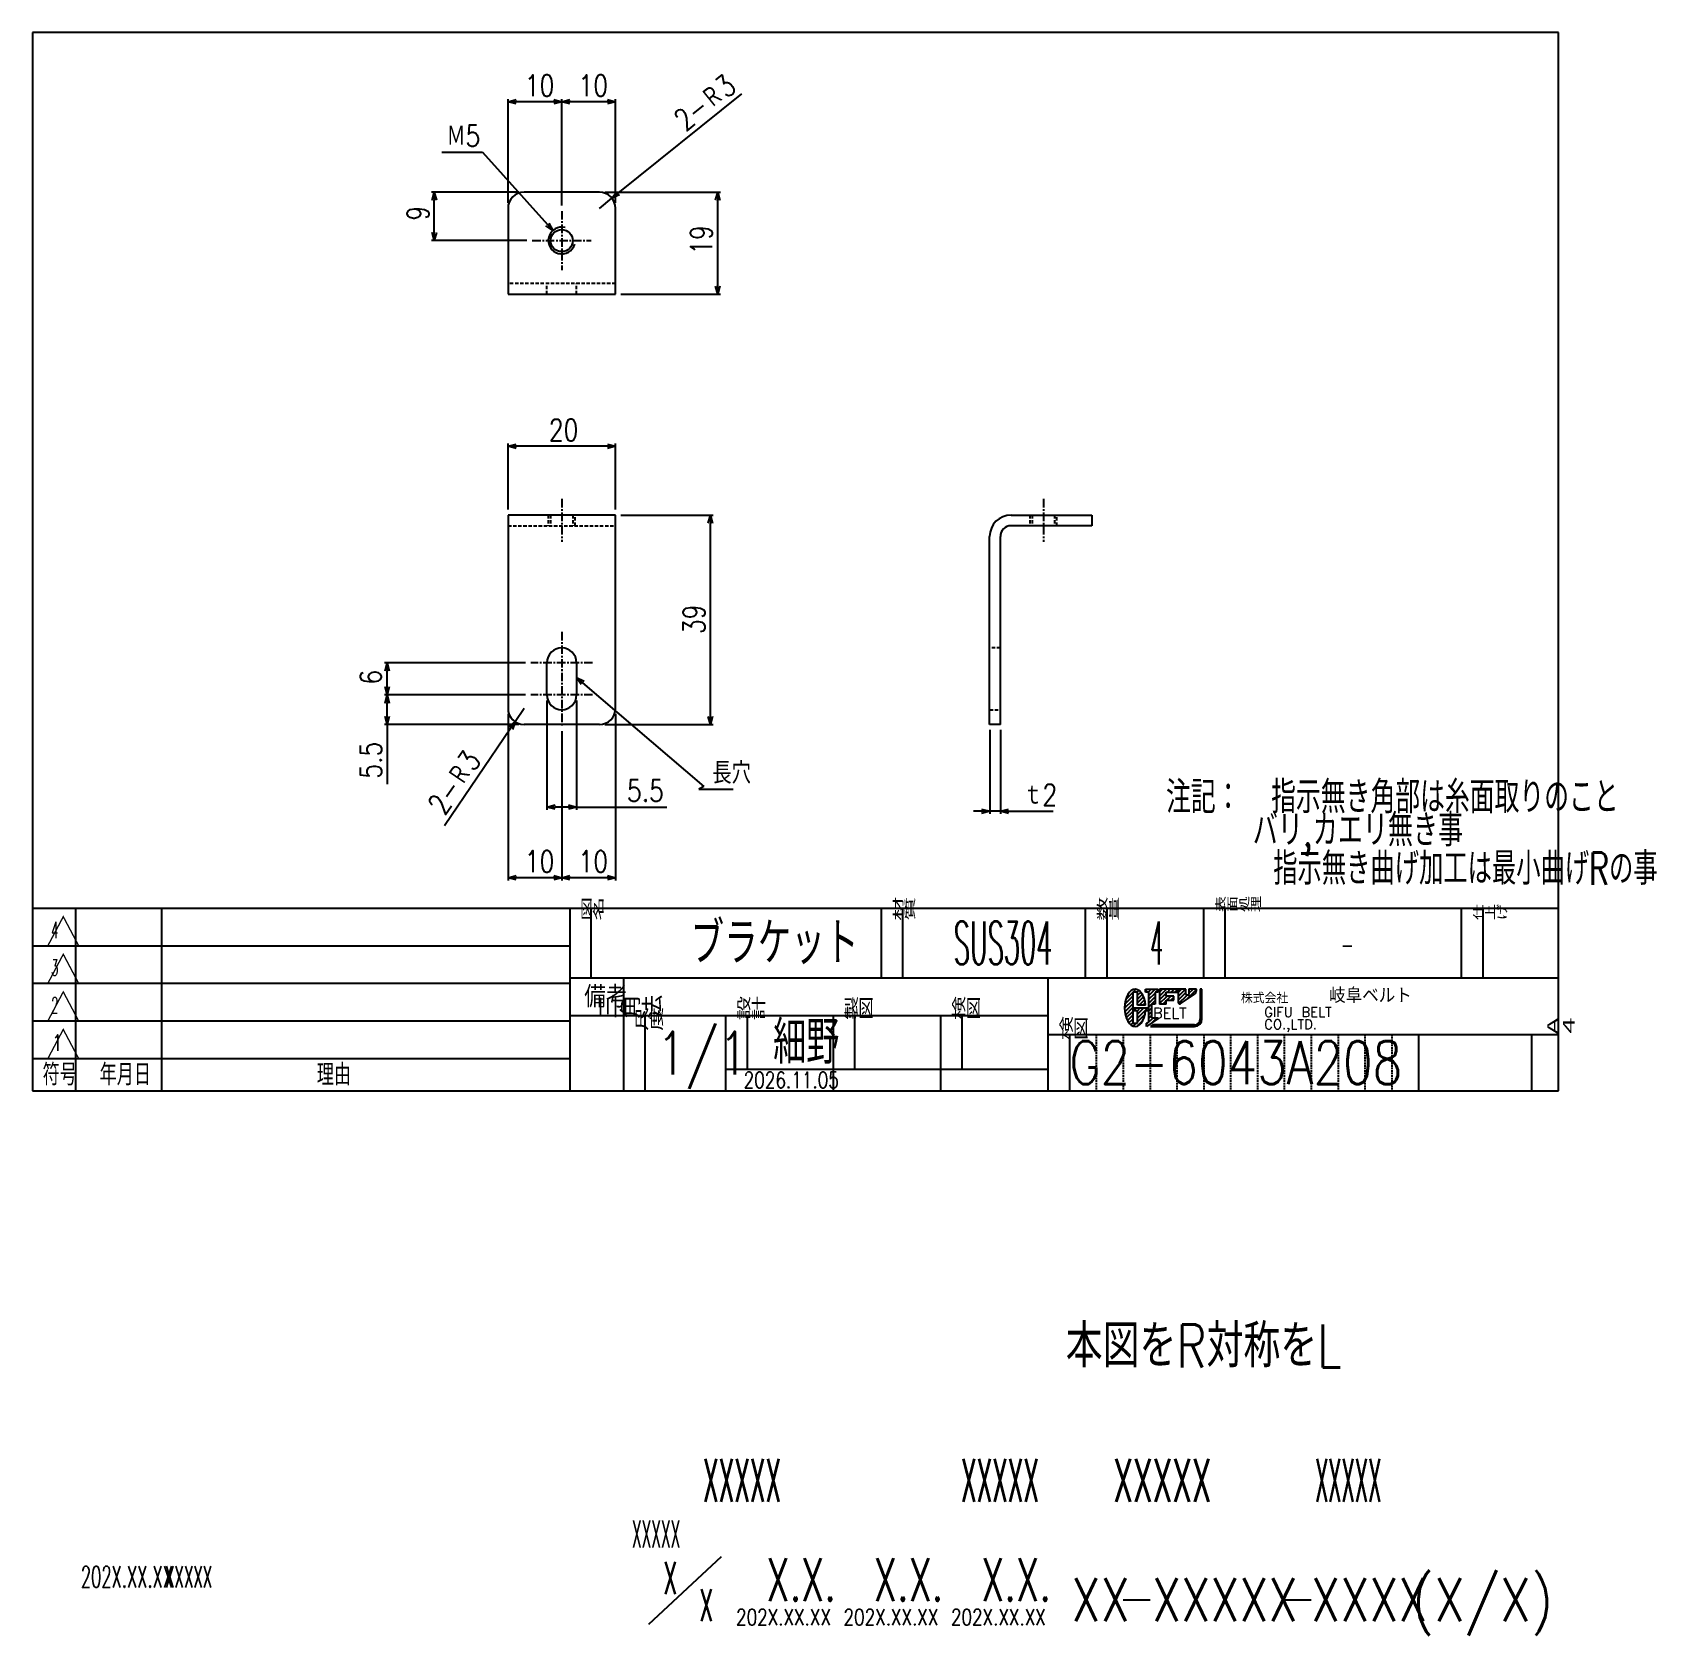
# Model space of a CAD drawing. Extents: x -89 to 214, y -170 to 129.
import ezdxf

# ---------------------------------------------------------------- set-up
doc = ezdxf.new("R2010")
doc.units = 0
doc.header["$LTSCALE"] = 0.04989
for name, pattern in [('CENTER', [50.8, 31.75, -6.35, 6.35, -6.35]), ('DASHED', [19.05, 12.7, -6.35]), ('HIDDEN', [9.525, 6.35, -3.175])]:
    doc.linetypes.add(name, pattern=pattern)
doc.layers.get('0').update_dxf_attribs({"linetype": 'CONTINUOUS'})
doc.layers.get('DEFPOINTS').update_dxf_attribs({"linetype": 'CONTINUOUS'})
doc.layers.add('NOLAYERNAME_001', color=7, linetype='CONTINUOUS')
doc.styles.add('_STANDARD', font='txt', dxfattribs={"bigfont": '@extfont2'})
doc.styles.get("Standard").update_dxf_attribs({"font": 'txt', "bigfont": 'extfont2'})
doc.dimstyles.get("Standard").update_dxf_attribs({"dimtxt": 2.5, "dimasz": 2.5, "dimexe": 1.25, "dimexo": 0.625, "dimtad": 1, "dimcen": 2.5, "dimazin": 3, "dimtfac": 1, "dimtmove": 0, "dimatfit": 3})

# ---------------------------------------------------------------- blocks, each defined once
blk = doc.blocks.new('_OPEN30')
at = {"color": 0, "linetype": 'BYBLOCK'}
for p, q in [((-1, 0.267949), (0, 0)), ((0, 0), (-1, -0.267949)), ((0, 0), (-1, 0))]:
    blk.add_line(p, q, dxfattribs=at)
blk = doc.blocks.new('*D8')
at = {"layer": 'DEFPOINTS', "color": 0}
for p in [(0, 51.79), (0, 39), (20, 39)]:
    blk.add_point(p, dxfattribs=at)
at = {"layer": 'NOLAYERNAME_001', "color": 0, "linetype": 'CONTINUOUS'}
for p, q in [((0, 40), (0, 52.29)), ((18.5, 51.79), (1.5, 51.79)), ((20, 40), (20, 52.29))]:
    blk.add_line(p, q, dxfattribs=at)
at = {"layer": 'NOLAYERNAME_001', "color": 0, "xscale": 1.5, "yscale": 1.5, "zscale": 1.5, "rotation": 180}
blk.add_blockref('_OPEN30', (0, 51.79), dxfattribs=at)
at = {"layer": 'NOLAYERNAME_001', "color": 0, "xscale": 1.5, "yscale": 1.5, "zscale": 1.5}
blk.add_blockref('_OPEN30', (20, 51.79), dxfattribs=at)
at = {"layer": 'NOLAYERNAME_001', "color": 104, "linetype": 'CONTINUOUS', "width": 0.8}
blk.add_text('20', height=4, dxfattribs=at).set_placement((7.6, 52.83))
blk = doc.blocks.new('*D10')
at = {"layer": 'DEFPOINTS', "color": 0}
for p in [(1.32, 0.52), (3, 3)]:
    blk.add_point(p, dxfattribs=at)
at = {"layer": 'NOLAYERNAME_001', "color": 0, "linetype": 'CONTINUOUS'}
for p, q in [((3, 3), (1.32, 0.52)), ((0.48, -0.73), (-11.81, -18.89))]:
    blk.add_line(p, q, dxfattribs=at)
at = {"layer": 'NOLAYERNAME_001', "color": 0, "xscale": 1.5, "yscale": 1.5, "zscale": 1.5, "rotation": 55.92600634645407}
blk.add_blockref('_OPEN30', (1.32, 0.52), dxfattribs=at)
at = {"layer": 'NOLAYERNAME_001', "color": 104, "linetype": 'CONTINUOUS', "width": 0.8}
blk.add_text('2-Ｒ3', height=4, rotation=55.926, dxfattribs=at).set_placement((-11.85, -17.09))
blk = doc.blocks.new('*D11')
at = {"layer": 'DEFPOINTS', "color": 0}
for p in [(7.25, 5.5), (12.75, 5.5), (7.25, -15.37)]:
    blk.add_point(p, dxfattribs=at)
at = {"layer": 'NOLAYERNAME_001', "color": 0, "linetype": 'CONTINUOUS'}
for p, q in [((7.25, 4.5), (7.25, -15.87)), ((12.75, 4.5), (12.75, -15.87)), ((11.25, -15.37), (8.75, -15.37)), ((12.75, -15.37), (29.57, -15.37))]:
    blk.add_line(p, q, dxfattribs=at)
at = {"layer": 'NOLAYERNAME_001', "color": 0, "xscale": 1.5, "yscale": 1.5, "zscale": 1.5, "rotation": 180}
blk.add_blockref('_OPEN30', (7.25, -15.37), dxfattribs=at)
at = {"layer": 'NOLAYERNAME_001', "color": 0, "xscale": 1.5, "yscale": 1.5, "zscale": 1.5}
blk.add_blockref('_OPEN30', (12.75, -15.37), dxfattribs=at)
at = {"layer": 'NOLAYERNAME_001', "color": 104, "linetype": 'CONTINUOUS', "width": 0.8}
blk.add_text('5.5', height=4, dxfattribs=at).set_placement((22.14, -14.32))
blk = doc.blocks.new('*D12')
at = {"layer": 'DEFPOINTS', "color": 0}
for p in [(0, 3), (10, -0.25), (0, -28.52)]:
    blk.add_point(p, dxfattribs=at)
at = {"layer": 'NOLAYERNAME_001', "color": 0, "linetype": 'CONTINUOUS'}
for p, q in [((0, 2), (0, -29.02)), ((10, -1.25), (10, -29.02)), ((8.5, -28.52), (1.5, -28.52))]:
    blk.add_line(p, q, dxfattribs=at)
at = {"layer": 'NOLAYERNAME_001', "color": 0, "xscale": 1.5, "yscale": 1.5, "zscale": 1.5, "rotation": 180}
blk.add_blockref('_OPEN30', (0, -28.52), dxfattribs=at)
at = {"layer": 'NOLAYERNAME_001', "color": 0, "xscale": 1.5, "yscale": 1.5, "zscale": 1.5}
blk.add_blockref('_OPEN30', (10, -28.52), dxfattribs=at)
at = {"layer": 'NOLAYERNAME_001', "color": 104, "linetype": 'CONTINUOUS', "width": 0.8}
blk.add_text('10', height=4, dxfattribs=at).set_placement((3.13, -27.48))
blk = doc.blocks.new('*D13')
at = {"layer": 'DEFPOINTS', "color": 0}
for p in [(20, 3), (10, -0.25), (10, -28.52)]:
    blk.add_point(p, dxfattribs=at)
at = {"layer": 'NOLAYERNAME_001', "color": 0, "linetype": 'CONTINUOUS'}
for p, q in [((20, 2), (20, -29.02)), ((10, -1.25), (10, -29.02)), ((18.5, -28.52), (11.5, -28.52))]:
    blk.add_line(p, q, dxfattribs=at)
at = {"layer": 'NOLAYERNAME_001', "color": 0, "xscale": 1.5, "yscale": 1.5, "zscale": 1.5, "rotation": 180}
blk.add_blockref('_OPEN30', (10, -28.52), dxfattribs=at)
at = {"layer": 'NOLAYERNAME_001', "color": 0, "xscale": 1.5, "yscale": 1.5, "zscale": 1.5}
blk.add_blockref('_OPEN30', (20, -28.52), dxfattribs=at)
at = {"layer": 'NOLAYERNAME_001', "color": 104, "linetype": 'CONTINUOUS', "width": 0.8}
blk.add_text('10', height=4, dxfattribs=at).set_placement((13.13, -27.48))
blk = doc.blocks.new('*D14')
at = {"layer": 'DEFPOINTS', "color": 0}
for p in [(-22.49, 5.5), (4.25, 5.5), (3, 0)]:
    blk.add_point(p, dxfattribs=at)
at = {"layer": 'NOLAYERNAME_001', "color": 0, "linetype": 'CONTINUOUS'}
for p, q in [((3.25, 5.5), (-22.99, 5.5)), ((-22.49, 1.5), (-22.49, 4)), ((2, 0), (-22.99, 0)), ((-22.49, 0), (-22.49, -11.1))]:
    blk.add_line(p, q, dxfattribs=at)
at = {"layer": 'NOLAYERNAME_001', "color": 0, "xscale": 1.5, "yscale": 1.5, "zscale": 1.5}
for p, rotation in [((-22.49, 5.5), 90), ((-22.49, 0), 270)]:
    blk.add_blockref('_OPEN30', p, dxfattribs=dict(at, rotation=rotation))
at = {"layer": 'NOLAYERNAME_001', "color": 104, "linetype": 'CONTINUOUS', "width": 0.8}
blk.add_text('5.5', height=4, rotation=90, dxfattribs=at).set_placement((-23.54, -10.07))
blk = doc.blocks.new('*D15')
at = {"layer": 'DEFPOINTS', "color": 0}
for p in [(-22.49, 11.5), (4.25, 11.5), (4.25, 5.5)]:
    blk.add_point(p, dxfattribs=at)
at = {"layer": 'NOLAYERNAME_001', "color": 0, "linetype": 'CONTINUOUS'}
for p, q in [((3.25, 11.5), (-22.99, 11.5)), ((-22.49, 7), (-22.49, 10)), ((3.25, 5.5), (-22.99, 5.5))]:
    blk.add_line(p, q, dxfattribs=at)
at = {"layer": 'NOLAYERNAME_001', "color": 0, "xscale": 1.5, "yscale": 1.5, "zscale": 1.5}
for p, rotation in [((-22.49, 11.5), 90), ((-22.49, 5.5), 270)]:
    blk.add_blockref('_OPEN30', p, dxfattribs=dict(at, rotation=rotation))
at = {"layer": 'NOLAYERNAME_001', "color": 104, "linetype": 'CONTINUOUS', "width": 0.8}
blk.add_text('6', height=4, rotation=90, dxfattribs=at).set_placement((-23.54, 7.43))
blk = doc.blocks.new('*D16')
at = {"layer": 'DEFPOINTS', "color": 0}
for p in [(20, 39), (37.66, 39), (17, 0)]:
    blk.add_point(p, dxfattribs=at)
at = {"layer": 'NOLAYERNAME_001', "color": 0, "linetype": 'CONTINUOUS'}
for p, q in [((21, 39), (38.16, 39)), ((37.66, 1.5), (37.66, 37.5)), ((18, 0), (38.16, 0))]:
    blk.add_line(p, q, dxfattribs=at)
at = {"layer": 'NOLAYERNAME_001', "color": 0, "xscale": 1.5, "yscale": 1.5, "zscale": 1.5}
for p, rotation in [((37.66, 39), 90), ((37.66, 0), 270)]:
    blk.add_blockref('_OPEN30', p, dxfattribs=dict(at, rotation=rotation))
at = {"layer": 'NOLAYERNAME_001', "color": 104, "linetype": 'CONTINUOUS', "width": 0.8}
blk.add_text('39', height=4, rotation=90, dxfattribs=at).set_placement((36.62, 16.83))
blk = doc.blocks.new('*X24')
at = {"layer": 'NOLAYERNAME_001', "color": 1, "linetype": 'CONTINUOUS'}
for p, q in [((13.89, 7.79), (36.47, -11.51)), ((36.47, -11.51), (35.53, -12.01)), ((35.53, -12.01), (41.89, -12.01))]:
    blk.add_line(p, q, dxfattribs=at)
at = {"layer": 'NOLAYERNAME_001', "color": 1, "linetype": 'CONTINUOUS', "xscale": 1.5, "yscale": 1.5, "zscale": 1.5, "rotation": 139.4867011373373}
blk.add_blockref('_OPEN30', (12.75, 8.76), dxfattribs=at)
blk = doc.blocks.new('JZB_0003')
at = {"layer": 'NOLAYERNAME_001', "color": 1, "linetype": 'CENTER'}
blk.add_line((2.5, 8), (2.5, 0), dxfattribs=at)
at = {"layer": 'NOLAYERNAME_001', "color": 8, "linetype": 'DASHED'}
for p, q in [((0, 5), (0, 3)), ((0.435, 5), (0.435, 3)), ((4.565, 5), (4.565, 3)), ((5, 3), (5, 5))]:
    blk.add_line(p, q, dxfattribs=at)
blk = doc.blocks.new('JZB_0004')
at = {"layer": 'NOLAYERNAME_001', "color": 1, "linetype": 'CENTER'}
for p, q in [((5.75, 17.5), (5.75, 0)), ((11.5, 11.75), (0, 11.75)), ((11.5, 5.75), (0, 5.75))]:
    blk.add_line(p, q, dxfattribs=at)
at = {"layer": 'NOLAYERNAME_001', "color": 8, "linetype": 'CONTINUOUS'}
for p, q in [((3, 5.75), (3, 11.75)), ((8.5, 11.75), (8.5, 5.75))]:
    blk.add_line(p, q, dxfattribs=at)
for centre, start, end in [((5.75, 11.75), 0, 180), ((5.75, 5.75), 180, 0)]:
    blk.add_arc(centre, 2.75, start, end, dxfattribs=at)
blk = doc.blocks.new('*D17')
at = {"layer": 'DEFPOINTS', "color": 0}
for p in [(0, 115.93), (0, 96.09), (10, 95.59)]:
    blk.add_point(p, dxfattribs=at)
at = {"layer": 'NOLAYERNAME_001', "color": 0, "linetype": 'CONTINUOUS'}
for p, q in [((0, 97.09), (0, 116.43)), ((8.5, 115.93), (1.5, 115.93)), ((10, 96.59), (10, 116.43))]:
    blk.add_line(p, q, dxfattribs=at)
at = {"layer": 'NOLAYERNAME_001', "color": 0, "xscale": 1.5, "yscale": 1.5, "zscale": 1.5, "rotation": 180}
blk.add_blockref('_OPEN30', (0, 115.93), dxfattribs=at)
at = {"layer": 'NOLAYERNAME_001', "color": 0, "xscale": 1.5, "yscale": 1.5, "zscale": 1.5}
blk.add_blockref('_OPEN30', (10, 115.93), dxfattribs=at)
at = {"layer": 'NOLAYERNAME_001', "color": 104, "linetype": 'CONTINUOUS', "width": 0.8}
blk.add_text('10', height=4, dxfattribs=at).set_placement((3.13, 116.97))
blk = doc.blocks.new('*D18')
at = {"layer": 'DEFPOINTS', "color": 0}
for p in [(10, 115.93), (10, 95.59), (20, 96.09)]:
    blk.add_point(p, dxfattribs=at)
at = {"layer": 'NOLAYERNAME_001', "color": 0, "linetype": 'CONTINUOUS'}
for p, q in [((10, 96.59), (10, 116.43)), ((18.5, 115.93), (11.5, 115.93)), ((20, 97.09), (20, 116.43))]:
    blk.add_line(p, q, dxfattribs=at)
at = {"layer": 'NOLAYERNAME_001', "color": 0, "xscale": 1.5, "yscale": 1.5, "zscale": 1.5, "rotation": 180}
blk.add_blockref('_OPEN30', (10, 115.93), dxfattribs=at)
at = {"layer": 'NOLAYERNAME_001', "color": 0, "xscale": 1.5, "yscale": 1.5, "zscale": 1.5}
blk.add_blockref('_OPEN30', (20, 115.93), dxfattribs=at)
at = {"layer": 'NOLAYERNAME_001', "color": 104, "linetype": 'CONTINUOUS', "width": 0.8}
blk.add_text('10', height=4, dxfattribs=at).set_placement((13.13, 116.97))
blk = doc.blocks.new('*D19')
at = {"layer": 'DEFPOINTS', "color": 0}
for p in [(19.34, 97.97), (17, 96.09)]:
    blk.add_point(p, dxfattribs=at)
at = {"layer": 'NOLAYERNAME_001', "color": 0, "linetype": 'CONTINUOUS'}
for p, q in [((20.51, 98.91), (43.52, 117.41)), ((17, 96.09), (19.34, 97.97))]:
    blk.add_line(p, q, dxfattribs=at)
at = {"layer": 'NOLAYERNAME_001', "color": 0, "xscale": 1.5, "yscale": 1.5, "zscale": 1.5, "rotation": 218.7959579722129}
blk.add_blockref('_OPEN30', (19.34, 97.97), dxfattribs=at)
at = {"layer": 'NOLAYERNAME_001', "color": 104, "linetype": 'CONTINUOUS', "width": 0.8}
blk.add_text('2-Ｒ3', height=4, rotation=38.796, dxfattribs=at).set_placement((33, 110.29))
blk = doc.blocks.new('*D20')
at = {"layer": 'DEFPOINTS', "color": 0}
for p in [(17, 99.09), (39.03, 99.09), (20, 80.09)]:
    blk.add_point(p, dxfattribs=at)
at = {"layer": 'NOLAYERNAME_001', "color": 0, "linetype": 'CONTINUOUS'}
for p, q in [((18, 99.09), (39.53, 99.09)), ((39.03, 81.59), (39.03, 97.59)), ((21, 80.09), (39.53, 80.09))]:
    blk.add_line(p, q, dxfattribs=at)
at = {"layer": 'NOLAYERNAME_001', "color": 0, "xscale": 1.5, "yscale": 1.5, "zscale": 1.5}
for p, rotation in [((39.03, 99.09), 90), ((39.03, 80.09), 270)]:
    blk.add_blockref('_OPEN30', p, dxfattribs=dict(at, rotation=rotation))
at = {"layer": 'NOLAYERNAME_001', "color": 104, "linetype": 'CONTINUOUS', "width": 0.8}
blk.add_text('19', height=4, rotation=90, dxfattribs=at).set_placement((37.99, 87.46))
blk = doc.blocks.new('*D21')
at = {"layer": 'DEFPOINTS', "color": 0}
for p in [(-13.72, 99.09), (3, 99.09), (4.5, 90.09)]:
    blk.add_point(p, dxfattribs=at)
at = {"layer": 'NOLAYERNAME_001', "color": 0, "linetype": 'CONTINUOUS'}
for p, q in [((2, 99.09), (-14.22, 99.09)), ((-13.72, 91.59), (-13.72, 97.59)), ((3.5, 90.09), (-14.22, 90.09))]:
    blk.add_line(p, q, dxfattribs=at)
at = {"layer": 'NOLAYERNAME_001', "color": 0, "xscale": 1.5, "yscale": 1.5, "zscale": 1.5}
for p, rotation in [((-13.72, 99.09), 90.00000000000001), ((-13.72, 90.09), 270)]:
    blk.add_blockref('_OPEN30', p, dxfattribs=dict(at, rotation=rotation))
at = {"layer": 'NOLAYERNAME_001', "color": 104, "linetype": 'CONTINUOUS', "width": 0.8}
blk.add_text('9', height=4, rotation=90, dxfattribs=at).set_placement((-14.76, 93.81))
blk = doc.blocks.new('*D22')
at = {"layer": 'DEFPOINTS', "color": 0}
for p in [(8.33, 91.96), (11.67, 88.23)]:
    blk.add_point(p, dxfattribs=at)
at = {"layer": 'NOLAYERNAME_001', "color": 0, "linetype": 'CONTINUOUS'}
for p, q in [((-12.34, 106.55), (-4.72, 106.55)), ((-4.72, 106.55), (7.33, 93.07))]:
    blk.add_line(p, q, dxfattribs=at)
at = {"layer": 'NOLAYERNAME_001', "color": 0, "xscale": 1.5, "yscale": 1.5, "zscale": 1.5, "rotation": 311.7993138058814}
blk.add_blockref('_OPEN30', (8.33, 91.96), dxfattribs=at)
at = {"layer": 'NOLAYERNAME_001', "color": 104, "linetype": 'CONTINUOUS', "width": 0.8}
blk.add_text('Ｍ5', height=4, dxfattribs=at).set_placement((-11.43, 107.59))
blk = doc.blocks.new('JZB_0005')
at = {"layer": 'NOLAYERNAME_001', "color": 1, "linetype": 'CENTER'}
for p, q in [((5.5, 11), (5.5, 0)), ((0, 5.5), (11, 5.5))]:
    blk.add_line(p, q, dxfattribs=at)
at = {"layer": 'NOLAYERNAME_001', "color": 8, "linetype": 'CONTINUOUS'}
blk.add_circle((5.5, 5.5), 2.06, dxfattribs=at)
blk.add_arc((5.5, 5.5), 2.5, 75, 345, dxfattribs=at)
blk = doc.blocks.new('*D23')
at = {"layer": 'DEFPOINTS', "color": 0}
for p in [(89.65, 0), (91.65, 0), (89.65, -16.14)]:
    blk.add_point(p, dxfattribs=at)
at = {"layer": 'NOLAYERNAME_001', "color": 0, "linetype": 'CONTINUOUS'}
for p, q in [((89.65, -1), (89.65, -16.64)), ((91.65, -1), (91.65, -16.64)), ((88.15, -16.14), (86.65, -16.14)), ((91.65, -16.14), (89.65, -16.14)), ((91.65, -16.14), (101.45, -16.14)), ((93.15, -16.14), (94.65, -16.14))]:
    blk.add_line(p, q, dxfattribs=at)
at = {"layer": 'NOLAYERNAME_001', "color": 0, "xscale": 1.5, "yscale": 1.5, "zscale": 1.5}
blk.add_blockref('_OPEN30', (89.65, -16.14), dxfattribs=at)
at = {"layer": 'NOLAYERNAME_001', "color": 0, "xscale": 1.5, "yscale": 1.5, "zscale": 1.5, "rotation": 180}
blk.add_blockref('_OPEN30', (91.65, -16.14), dxfattribs=at)
at = {"layer": 'NOLAYERNAME_001', "color": 104, "linetype": 'CONTINUOUS', "width": 0.8}
blk.add_text('ｔ2', height=4, dxfattribs=at).set_placement((95.95, -15.1))
blk = doc.blocks.new('JZB_0006')
at = {"layer": 'NOLAYERNAME_001', "color": 1, "linetype": 'CENTER'}
blk.add_line((2.5, 8), (2.5, 0), dxfattribs=at)
at = {"layer": 'NOLAYERNAME_001', "color": 8, "linetype": 'DASHED'}
for p, q in [((0, 5), (0, 3)), ((0.435, 5), (0.435, 3)), ((4.565, 5), (4.565, 3)), ((5, 3), (5, 5))]:
    blk.add_line(p, q, dxfattribs=at)
blk = doc.blocks.new('JZB_0001')
at = {"layer": 'NOLAYERNAME_001', "color": 104, "linetype": 'CONTINUOUS'}
for s, height, width, p in [('ブラケット', 8, 0.711111, (11.97, 23)), ('SUS304', 8, 0.438857, (60.97, 23)), ('4', 8, 0.35, (97.57, 23)), ('-', 8, 0.27, (133.03, 23)), ('-', 5, 0.315, (0, 14.5)), ('細野', 8, 0.7, (27.35, 4.5)), ('1/1', 8, 0.801784, (5.65, 2.5)), ('G2-6043A208', 8, 0.802827, (82.5, 0.75)), ('2026.11.05', 3, 0.766131, (21.86, 0))]:
    blk.add_text(s, height=height, dxfattribs=dict(at, width=width)).set_placement(p)
blk = doc.blocks.new('*X25')
at = {"layer": 'NOLAYERNAME_001', "color": 3, "linetype": 'CONTINUOUS'}
for s, p in [('GIFU BELT', (229.61, 113.06)), ('CO.,LTD.', (229.61, 110.81))]:
    blk.add_text(s, height=1.8, dxfattribs=at).set_placement(p)
blk = doc.blocks.new('JZB_0002')
at = {"layer": 'NOLAYERNAME_001', "color": 5, "linetype": 'CONTINUOUS'}
for p, q in [((284.35, 296.33), (0.35, 296.33)), ((0.35, 296.33), (0.35, 99.33)), ((284.35, 99.33), (284.35, 296.33)), ((0.35, 133.33), (284.35, 133.33)), ((8.35, 133.33), (8.35, 99.33)), ((24.35, 133.33), (24.35, 99.33)), ((100.35, 133.33), (100.35, 99.33)), ((104.35, 120.33), (104.35, 133.33)), ((158.35, 120.33), (158.35, 133.33)), ((162.35, 120.33), (162.35, 133.33)), ((196.35, 120.33), (196.35, 133.33)), ((200.35, 120.33), (200.35, 133.33)), ((218.35, 120.33), (218.35, 133.33)), ((222.35, 120.33), (222.35, 133.33)), ((266.35, 120.33), (266.35, 133.33)), ((270.35, 120.33), (270.35, 133.33)), ((0.35, 126.33), (100.35, 126.33)), ((0.35, 119.33), (100.35, 119.33)), ((100.35, 120.33), (284.35, 120.33)), ((110.35, 120.33), (110.35, 99.33)), ((189.35, 120.33), (189.35, 99.33)), ((0.35, 112.33), (100.35, 112.33)), ((100.35, 113.33), (189.35, 113.33)), ((114.35, 113.33), (114.35, 99.33)), ((129.35, 113.33), (129.35, 99.33)), ((133.35, 113.33), (133.35, 103.33)), ((149.35, 113.33), (149.35, 99.33)), ((153.35, 113.33), (153.35, 103.33)), ((169.35, 113.33), (169.35, 99.33)), ((173.35, 113.33), (173.35, 103.33)), ((189.35, 109.83), (284.35, 109.83)), ((193.35, 109.83), (193.35, 99.33)), ((258.35, 109.83), (258.35, 99.33)), ((279.35, 109.83), (279.35, 99.33)), ((0.35, 105.33), (100.35, 105.33)), ((129.35, 103.33), (189.35, 103.33)), ((0.35, 99.33), (284.35, 99.33)), ((115.09, 0), (128.62, 12.6)), ((203.35, 4.58), (208.35, 4.58)), ((233.35, 4.58), (238.35, 4.58))]:
    blk.add_line(p, q, dxfattribs=at)
at = {"layer": 'NOLAYERNAME_001', "color": 13, "linetype": 'CONTINUOUS'}
for p, q in [((205.22, 117.7), (205.74, 118.22)), ((205.93, 117.7), (206.24, 118.01)), ((207.53, 118.23), (209.89, 118.23)), ((207.53, 117.7), (207.53, 118.23)), ((207.53, 117.89), (207.87, 118.23)), ((208.05, 117.7), (208.58, 118.23)), ((208.12, 117.06), (209.28, 118.23)), ((209.46, 117.7), (209.89, 118.13)), ((209.89, 118.23), (209.89, 117.7)), ((210.14, 118.23), (210.14, 115.43)), ((213.6, 118.23), (210.14, 118.23)), ((210.14, 116.96), (211.41, 118.23)), ((210.14, 117.67), (210.7, 118.23)), ((211.58, 117.7), (212.11, 118.23)), ((212.29, 117.7), (212.82, 118.23)), ((213, 117.7), (213.53, 118.23)), ((213.6, 118.23), (213.6, 115.74)), ((215.01, 118.23), (213.6, 118.23)), ((213.6, 118.23), (213.6, 117.7)), ((213.6, 117.7), (213.6, 118.23)), ((213.6, 117.7), (213.6, 118.23)), ((213.6, 116.89), (214.94, 118.23)), ((213.6, 117.59), (214.23, 118.23)), ((215.01, 117.29), (215.01, 118.23)), ((215.2, 116.37), (216.98, 118.15)), ((215.6, 118.23), (215.6, 117.29)), ((216.98, 118.23), (215.6, 118.23)), ((215.6, 117.47), (216.36, 118.23)), ((215.6, 118.18), (215.65, 118.23)), ((216.98, 117.99), (216.98, 118.23)), ((217.71, 118.23), (217.71, 112.7)), ((218.01, 118.23), (217.71, 118.23)), ((217.71, 118.17), (217.77, 118.23)), ((218.01, 112.66), (218.01, 118.23)), ((203.63, 114.7), (205.14, 116.21)), ((203.67, 115.45), (205.14, 116.92)), ((203.68, 114.04), (205.14, 115.5)), ((203.84, 116.32), (205.14, 117.63)), ((205.14, 117.7), (205.14, 111.9)), ((206.04, 117.7), (205.14, 117.7)), ((206.04, 115.28), (206.04, 117.7)), ((206.04, 117.1), (206.62, 117.68)), ((206.04, 116.39), (206.92, 117.27)), ((206.04, 115.69), (207.15, 116.8)), ((207.52, 115.28), (206.04, 115.28)), ((206.33, 115.28), (207.33, 116.28)), ((207.04, 115.28), (207.46, 115.69)), ((208.12, 117.7), (207.53, 117.7)), ((208.12, 112.18), (208.12, 117.7)), ((208.12, 116.35), (209.28, 117.52)), ((208.12, 115.65), (209.28, 116.81)), ((208.12, 114.94), (208.6, 115.43)), ((208.6, 115.43), (208.6, 112.92)), ((209.28, 115.43), (208.6, 115.43)), ((208.61, 115.43), (209.28, 116.1)), ((209.89, 117.7), (209.28, 117.7)), ((209.28, 117.7), (209.28, 115.43)), ((210.14, 116.25), (211.37, 117.49)), ((210.14, 115.55), (211.53, 116.94)), ((211.37, 115.43), (210.14, 115.43)), ((210.73, 115.43), (211.37, 116.08)), ((211.37, 117.7), (213.6, 117.7)), ((211.37, 116.94), (211.37, 117.7)), ((212.79, 116.94), (211.37, 116.94)), ((211.37, 116.21), (212.79, 116.21)), ((211.37, 115.43), (211.37, 116.21)), ((211.51, 116.21), (212.24, 116.94)), ((212.22, 116.21), (212.79, 116.78)), ((212.79, 116.21), (212.79, 116.94)), ((213.6, 116.18), (215.01, 117.6)), ((213.68, 115.56), (215.26, 117.13)), ((213.97, 115.54), (216.63, 117.33)), ((215.44, 117.13), (215.17, 117.13)), ((217.71, 117.46), (218.01, 117.76)), ((217.71, 116.75), (218.01, 117.05)), ((217.71, 116.05), (218.01, 116.35)), ((217.71, 115.34), (218.01, 115.64)), ((217.71, 114.63), (218.01, 114.93)), ((203.78, 113.43), (205.14, 114.8)), ((203.94, 112.89), (205.14, 114.09)), ((204.16, 112.39), (205.14, 113.38)), ((204.43, 111.96), (205.14, 112.68)), ((204.78, 111.6), (205.14, 111.97)), ((205.14, 111.9), (206.04, 111.9)), ((205.23, 111.34), (205.79, 111.9)), ((205.34, 114.75), (208.05, 114.75)), ((205.34, 114.23), (205.34, 114.75)), ((205.34, 114.28), (205.81, 114.75)), ((206.04, 114.23), (205.34, 114.23)), ((205.94, 111.35), (207.05, 112.46)), ((205.99, 114.23), (206.51, 114.75)), ((206.04, 112.86), (207.93, 114.75)), ((206.04, 113.57), (207.22, 114.75)), ((206.04, 111.9), (206.04, 114.23)), ((206.04, 112.15), (207.41, 113.53)), ((208.05, 114.23), (207.52, 114.23)), ((207.7, 111.7), (208.92, 112.92)), ((209.89, 112.77), (207.7, 111.3)), ((207.7, 111.9), (208.12, 112.18)), ((207.7, 111.3), (207.7, 111.9)), ((208.05, 114.75), (208.05, 114.23)), ((208.12, 114.23), (208.6, 114.72)), ((208.12, 113.53), (208.6, 114.01)), ((208.12, 112.82), (208.6, 113.3)), ((208.6, 112.92), (209.28, 112.92)), ((208.64, 111.93), (209.63, 112.92)), ((209.28, 112.92), (209.89, 112.92)), ((209.89, 112.92), (209.89, 112.77)), ((217.69, 112.49), (218.01, 112.81)), ((217.71, 113.93), (218.01, 114.23)), ((217.71, 113.22), (218.01, 113.52)), ((208.89, 111.6), (208.44, 111.3)), ((208.44, 111.3), (216.65, 111.3)), ((208.72, 111.3), (209.02, 111.6)), ((216.61, 111.6), (208.89, 111.6)), ((209.42, 111.3), (209.72, 111.6)), ((210.13, 111.3), (210.43, 111.6)), ((210.84, 111.3), (211.14, 111.6)), ((211.55, 111.3), (211.85, 111.6)), ((212.25, 111.3), (212.55, 111.6)), ((212.96, 111.3), (213.26, 111.6)), ((213.67, 111.3), (213.97, 111.6)), ((214.37, 111.3), (214.67, 111.6)), ((215.08, 111.3), (215.38, 111.6)), ((215.79, 111.3), (216.09, 111.6)), ((216.5, 111.3), (216.82, 111.62)), ((217.56, 111.66), (217.65, 111.75))]:
    blk.add_line(p, q, dxfattribs=at)
at = {"layer": 'NOLAYERNAME_001', "color": 5, "linetype": 'HIDDEN'}
for p, q in [((198.35, 109.83), (198.35, 99.33)), ((203.35, 109.83), (203.35, 99.33)), ((208.35, 109.83), (208.35, 99.33)), ((213.35, 109.83), (213.35, 99.33)), ((218.35, 109.83), (218.35, 99.33)), ((223.35, 109.83), (223.35, 99.33)), ((228.35, 109.83), (228.35, 99.33)), ((233.35, 109.83), (233.35, 99.33)), ((238.35, 109.83), (238.35, 99.33)), ((243.35, 109.83), (243.35, 99.33)), ((248.35, 109.83), (248.35, 99.33)), ((253.35, 109.83), (253.35, 99.33))]:
    blk.add_line(p, q, dxfattribs=at)
at = {"layer": 'NOLAYERNAME_001', "color": 13, "linetype": 'CONTINUOUS'}
blk.add_lwpolyline([(207.52, 115.28), (207.42, 115.95), (207.25, 116.57), (207.01, 117.12), (206.72, 117.58), (206.38, 117.92), (206.01, 118.14), (205.63, 118.23), (205.24, 118.18), (204.87, 117.99), (204.52, 117.67), (204.21, 117.24), (203.96, 116.71), (203.78, 116.1), (203.66, 115.44), (203.63, 114.75), (203.66, 114.06), (203.78, 113.4), (203.97, 112.79), (204.22, 112.26), (204.52, 111.83), (204.87, 111.51), (205.24, 111.33), (205.63, 111.27), (206.02, 111.36), (206.39, 111.58), (206.72, 111.93), (207.02, 112.38), (207.25, 112.94), (207.42, 113.56), (207.52, 114.23)], dxfattribs=at)
for centre, radius, start, end in [((216.18, 117.99), 0.8, 303.9226, 0), ((213.84, 115.74), 0.24, 180, 314.8253), ((215.17, 117.29), 0.16, 180, 270), ((215.44, 117.29), 0.16, 270, 0), ((216.61, 112.7), 1.1, 270, 0), ((216.65, 112.66), 1.36, 270, 0)]:
    blk.add_arc(centre, radius, start, end, dxfattribs=at)
at = {"layer": 'NOLAYERNAME_001', "color": 3}
blk.add_blockref('*X25', (0, 0), dxfattribs=at)
at = {"layer": 'NOLAYERNAME_001', "color": 3, "style": '_STANDARD'}
for s, height, width, p in [('図名', 3.75, 0.533333, (102.35, 131.15)), ('材質', 3.75, 0.533333, (160.35, 131.15)), ('数量', 3.75, 0.533333, (198.35, 131.15)), ('表面処理', 2.5, 0.8, (220.35, 132.71)), ('仕上げ', 2.5, 0.8, (268.35, 131.21)), ('設計', 3.75, 0.666667, (131.35, 112.65)), ('製図', 3.75, 0.666667, (151.35, 112.65)), ('検図', 3.75, 0.666667, (171.35, 112.65)), ('尺度', 3.75, 0.666667, (112.35, 110.65)), ('検図', 3.75, 0.666667, (191.35, 108.9)), ('Ａ４', 4, 0.666667, (281.85, 109.18))]:
    blk.add_text(s, height=height, dxfattribs=dict(at, width=width)).set_placement(p)
at = {"layer": 'NOLAYERNAME_001', "color": 1, "linetype": 'CONTINUOUS'}
for p in [(2.78, 125.48), (2.78, 118.48), (2.78, 111.48), (2.78, 104.48)]:
    blk.add_text('△', height=6, dxfattribs=at).set_placement(p)
at = {"layer": 'NOLAYERNAME_001', "color": 3, "linetype": 'CONTINUOUS'}
for s, height, width, p in [('4', 3, 0.5, (3.85, 127.75)), ('3', 3, 0.5, (3.85, 120.75)), ('備考', 4, 0.912871, (103.05, 114.83)), ('2', 3, 0.5, (3.85, 113.75)), ('1', 3, 0.75, (3.98, 106.75)), ('符号', 4, 0.724569, (2.24, 100.33)), ('年月日', 4, 0.724569, (12.85, 100.33)), ('理由', 4, 0.724569, (53.27, 100.33))]:
    blk.add_text(s, height=height, dxfattribs=dict(at, width=width)).set_placement(p)
for s, height, p in [('岐阜ベルト', 2.8, (241.68, 115.66)), ('株式会社', 2, (225.27, 115.59)), ('BELT', 2, (208.89, 112.79))]:
    blk.add_text(s, height=height, dxfattribs=at).set_placement(p)
at = {"layer": 'NOLAYERNAME_001', "color": 3, "style": '_STANDARD'}
blk.add_text('三角法', height=3.75, dxfattribs=at).set_placement((105.35, 112.9))

msp = doc.modelspace()

# ---------------------------------------------------------------- linework, layer by layer
at = {"layer": 'NOLAYERNAME_001', "color": 5, "linetype": 'CONTINUOUS'}
msp.add_line((195.494, 128.829), (-88.506, 128.829), dxfattribs=at)
at = {"layer": 'NOLAYERNAME_001', "color": 8, "linetype": 'CONTINUOUS'}
for p, q in [((17, 99.092), (3, 99.092)), ((0, 96.092), (0, 80.092)), ((20, 80.092), (20, 96.092)), ((0, 80.092), (20, 80.092)), ((20, 39), (0, 39)), ((0, 39), (0, 3)), ((20, 3), (20, 39)), ((93.646, 39), (108.646, 39)), ((108.646, 37), (93.646, 37)), ((108.646, 39), (108.646, 37)), ((89.646, 0), (89.646, 35)), ((91.646, 0), (91.646, 35)), ((17, 0), (3, 0)), ((91.646, 0), (89.646, 0))]:
    msp.add_line(p, q, dxfattribs=at)
at = {"layer": 'NOLAYERNAME_001', "color": 8, "linetype": 'DASHED'}
for p, q in [((20, 82.092), (0, 82.092)), ((7.25, 80.092), (7.25, 82.092)), ((12.75, 80.092), (12.75, 82.092)), ((0, 37), (20, 37)), ((91.646, 14.25), (89.646, 14.25)), ((89.646, 2.75), (91.646, 2.75))]:
    msp.add_line(p, q, dxfattribs=at)
at = {"layer": 'NOLAYERNAME_001', "color": 8, "linetype": 'CONTINUOUS'}
for centre, radius, start, end in [((3, 96.092), 3, 90, 180), ((17, 96.092), 3, 0, 90), ((93.646, 35), 4, 90, 180), ((93.646, 35), 2, 90, 180), ((3, 3), 3, 180, 270), ((17, 3), 3, 270, 0)]:
    msp.add_arc(centre, radius, start, end, dxfattribs=at)

# ---------------------------------------------------------------- block references
at = {"layer": 'NOLAYERNAME_001'}
for name, p in [('JZB_0002', (-88.856, -167.504)), ('JZB_0005', (4.5, 84.592)), ('JZB_0003', (7.5, 34)), ('JZB_0006', (97.146, 34)), ('JZB_0004', (4.25, -0.25)), ('JZB_0001', (21.994, -67.671))]:
    msp.add_blockref(name, p, dxfattribs=at)
at = {"layer": 'NOLAYERNAME_001', "color": 1, "linetype": 'CONTINUOUS'}
msp.add_blockref('*X24', (0, 0), dxfattribs=at)

# ---------------------------------------------------------------- texts
at = {"layer": 'NOLAYERNAME_001', "color": 104, "linetype": 'CONTINUOUS', "width": 0.816497}
msp.add_text('長穴', height=4, dxfattribs=at).set_placement((38.032, -11.014))
at = {"layer": 'NOLAYERNAME_001', "color": 3, "linetype": 'CONTINUOUS'}
for s, height, width, p in [('注記：', 6, 0.7, (122.48, -16.537)), ('指示無き角部は糸面取りのこと', 6, 0.7, (142.04, -16.508)), ('バリ,カエリ無き事', 6, 0.706931, (138.623, -22.666)), ('指示無き曲げ加工は最小曲げRの事', 6, 0.685263, (142.429, -29.823)), ('本図をR対称をL', 8, 0.78019, (103.805, -119.671)), ('XXXXX', 8, 0.423333, (36.285, -144.671)), ('XXXXX', 8, 0.423333, (84.285, -144.671)), ('XXXXX', 8, 0.533333, (112.672, -144.671)), ('XXXXX', 8, 0.36, (150.214, -144.671)), ('XXXXX', 5, 0.42, (23.077, -153.171)), ('202X.XX.XX', 4, 0.556863, (-79.513, -160.671)), ('XXXXX', 4, 0.513333, (-63.828, -160.671)), ('X', 6, 0.5, (28.918, -161.891)), ('X.X.', 8, 0.63, (48.084, -163.171)), ('X.X.', 8, 0.63, (68.084, -163.171)), ('X.X.', 8, 0.63, (88.084, -163.171)), ('XX', 8, 0.790569, (104.886, -166.921)), ('XXXXX', 8, 0.790569, (119.886, -166.921)), ('XXXX', 8, 0.790569, (149.494, -166.921)), ('(X/X)', 8, 0.849208, (168.285, -166.921)), ('X', 6, 0.5, (35.655, -166.933)), ('202X.XX.XX', 3, 0.763121, (42.451, -167.671)), ('202X.XX.XX', 3, 0.763121, (62.451, -167.671)), ('202X.XX.XX', 3, 0.763121, (82.451, -167.671))]:
    msp.add_text(s, height=height, dxfattribs=dict(at, width=width)).set_placement(p)

# ---------------------------------------------------------------- dimensions: what is measured, and where the dimension line sits
at = {"layer": 'NOLAYERNAME_001', "color": 1, "linetype": 'CONTINUOUS'}
for base, p1, p2, angle, picture, middle in [((0, 115.927), (10, 95.592), (0, 96.092), 180, '*D17', (5, 115.927)), ((10, 115.927), (20, 96.092), (10, 95.592), 180, '*D18', (15, 115.927)), ((-13.72, 99.092), (4.5, 90.092), (3, 99.092), 90, '*D21', (-13.72, 94.881)), ((39.032, 99.092), (20, 80.092), (17, 99.092), 90, '*D20', (39.032, 89.592)), ((0, 51.788), (20, 39), (0, 39), 180, '*D8', (10, 51.788)), ((37.659, 39), (17, 0), (20, 39), 90, '*D16', (37.659, 19.5)), ((-22.494, 11.5), (4.25, 5.5), (4.25, 11.5), 90, '*D15', (-22.494, 8.5)), ((-22.494, 5.5), (3, 0), (4.25, 5.5), 90, '*D14', (-22.494, -6.869)), ((7.25, -15.365), (12.75, 5.5), (7.25, 5.5), 180, '*D11', (25.335, -15.365)), ((0, -28.52), (10, -0.25), (0, 3), 180, '*D12', (5, -28.52)), ((10, -28.52), (20, 3), (10, -0.25), 180, '*D13', (15, -28.52)), ((89.646, -16.141), (91.646, 0), (89.646, 0), 180, '*D23', (98.346, -16.141))]:
    dim = msp.add_linear_dim(base=base, p1=p1, p2=p2, angle=angle, text='\\W0.800000;<>', dimstyle='Standard', dxfattribs=at)
    dim.commit()
    dim.dimension.update_dxf_attribs({"geometry": picture, "text_midpoint": middle, "dimtype": 160})
for center, mpoint, picture, middle in [((17, 96.092), (19.338, 97.971), '*D19', (38.014, 112.985)), ((3, 3), (1.319, 0.515), '*D10', (-7.849, -13.04))]:
    dim = msp.add_radius_dim(center=center, mpoint=mpoint, text='\\W0.800000;<>', dimstyle='Standard', dxfattribs=at)
    dim.commit()
    dim.dimension.update_dxf_attribs({"geometry": picture, "text_midpoint": middle, "dimtype": 164})
dim = msp.add_diameter_dim_2p(p1=(11.666, 88.228), p2=(8.334, 91.955), text='\\W0.800000;<>', dimstyle='Standard', dxfattribs=at)
dim.commit()
dim.dimension.update_dxf_attribs({"geometry": '*D22', "text_midpoint": (-9.028, 106.551), "dimtype": 163})

doc.saveas('drawing.dxf')
